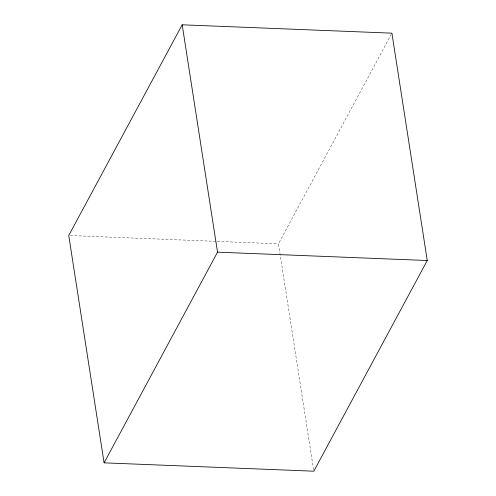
<?xml version="1.0" encoding="UTF-8"?>
<svg xmlns="http://www.w3.org/2000/svg" width="496" height="496" viewBox="0 0 496 496"><rect width="100%" height="100%" fill="white"/><g stroke="black" fill="none" stroke-linecap="round" stroke-linejoin="round"><path stroke-width="0.37" stroke-dasharray="2.48 1.86" d="M313.577 469.669L278.461 243.84L391.17 34.522M70.289 235.544L216.554 241.372M217.329 241.403L278.461 243.84"/><path stroke-width="0.74" d="M182.187 24.8L68.746 235.482L104.098 462.842L313.813 471.2L427.254 260.518L391.902 33.158L182.187 24.8L217.539 252.16L104.098 462.842M217.539 252.16L427.254 260.518"/></g></svg>
